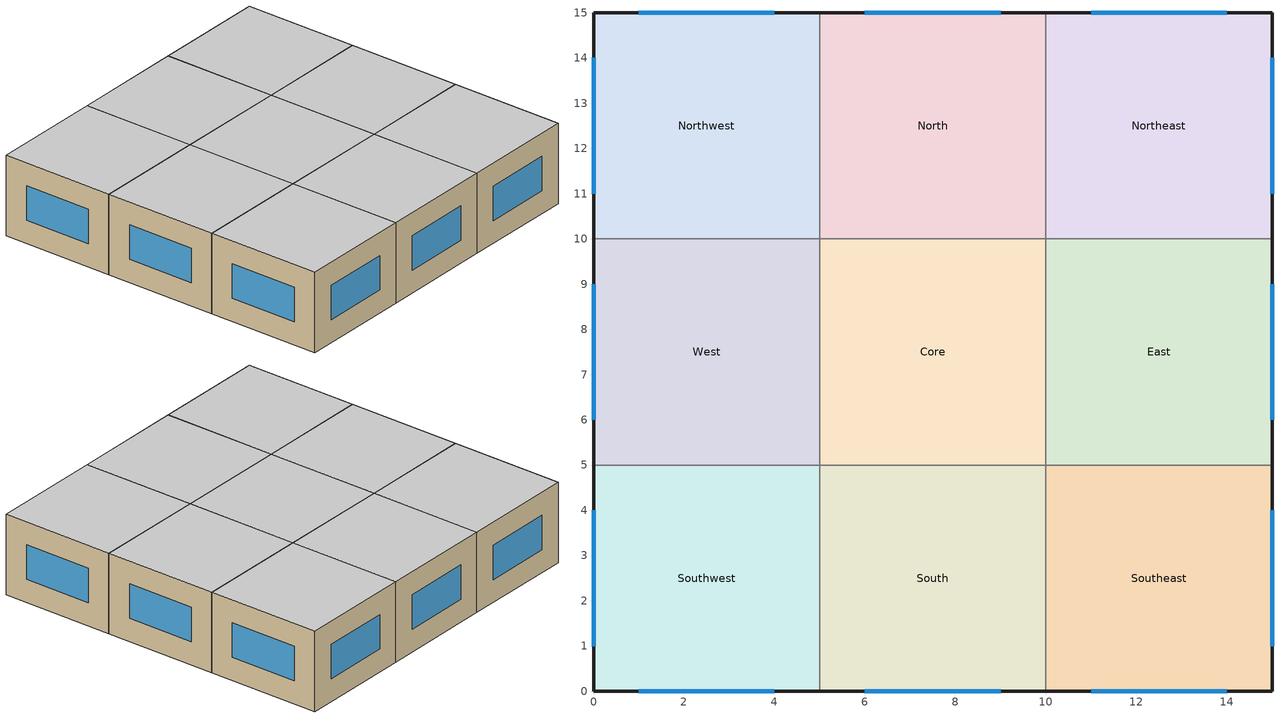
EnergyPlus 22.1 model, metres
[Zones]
Southwest
 floor adiabatic (Exterior Floor): 5,5 5,0 0,0 0,5 z0
 wall outside (Exterior Wall): 0,5 0,0 5,0 z0:3.5
 wall to South (Interior Wall): 5,0 5,5 z0:3.5
 wall to West (Interior Wall): 5,5 0,5 z0:3.5
 window (Exterior Window): 1,0 4,0 / 0,4 0,1 z1:2.5
 ceiling adiabatic (Exterior Roof): 0,5 0,0 5,0 5,5 z3.5
South
 floor adiabatic (Exterior Floor): 10,5 10,0 5,0 5,5 z0
 wall outside (Exterior Wall): 5,0 10,0 z0:3.5
 wall to Southeast (Interior Wall): 10,0 10,5 z0:3.5
 wall to Core (Interior Wall): 10,5 5,5 z0:3.5
 window (Exterior Window): 6,0 9,0 z1:2.5
 ceiling adiabatic (Exterior Roof): 5,5 5,0 10,0 10,5 z3.5
Southeast
 floor adiabatic (Exterior Floor): 15,5 15,0 10,0 10,5 z0
 wall outside (Exterior Wall): 10,0 15,0 15,5 z0:3.5
 wall to East (Interior Wall): 15,5 10,5 z0:3.5
 window (Exterior Window): 11,0 14,0 / 15,1 15,4 z1:2.5
 ceiling adiabatic (Exterior Roof): 10,5 10,0 15,0 15,5 z3.5
West
 floor adiabatic (Exterior Floor): 5,10 5,5 0,5 0,10 z0
 wall outside (Exterior Wall): 0,10 0,5 z0:3.5
 wall to Core (Interior Wall): 5,5 5,10 z0:3.5
 wall to Northwest (Interior Wall): 5,10 0,10 z0:3.5
 window (Exterior Window): 0,9 0,6 z1:2.5
 ceiling adiabatic (Exterior Roof): 0,10 0,5 5,5 5,10 z3.5
Core
 floor adiabatic (Exterior Floor): 10,10 10,5 5,5 5,10 z0
 wall to East (Interior Wall): 10,5 10,10 z0:3.5
 wall to North (Interior Wall): 10,10 5,10 z0:3.5
 ceiling adiabatic (Exterior Roof): 5,10 5,5 10,5 10,10 z3.5
East
 floor adiabatic (Exterior Floor): 15,10 15,5 10,5 10,10 z0
 wall outside (Exterior Wall): 15,5 15,10 z0:3.5
 wall to Northeast (Interior Wall): 15,10 10,10 z0:3.5
 window (Exterior Window): 15,6 15,9 z1:2.5
 ceiling adiabatic (Exterior Roof): 10,10 10,5 15,5 15,10 z3.5
Northwest
 floor adiabatic (Exterior Floor): 5,15 5,10 0,10 0,15 z0
 wall outside (Exterior Wall): 5,15 0,15 0,10 z0:3.5
 wall to North (Interior Wall): 5,10 5,15 z0:3.5
 window (Exterior Window): 4,15 1,15 / 0,14 0,11 z1:2.5
 ceiling adiabatic (Exterior Roof): 0,15 0,10 5,10 5,15 z3.5
North
 floor adiabatic (Exterior Floor): 10,15 10,10 5,10 5,15 z0
 wall outside (Exterior Wall): 10,15 5,15 z0:3.5
 wall to Northeast (Interior Wall): 10,10 10,15 z0:3.5
 window (Exterior Window): 9,15 6,15 z1:2.5
 ceiling adiabatic (Exterior Roof): 5,15 5,10 10,10 10,15 z3.5
Northeast
 floor adiabatic (Exterior Floor): 15,15 15,10 10,10 10,15 z0
 wall outside (Exterior Wall): 15,10 15,15 10,15 z0:3.5
 window (Exterior Window): 15,11 15,14 / 14,15 11,15 z1:2.5
 ceiling adiabatic (Exterior Roof): 10,15 10,10 15,10 15,15 z3.5
[Building]
RubostSOO: North Axis {deg}=0; Terrain=City; Loads Convergence Tolerance Value {W}=0.04; Temperature Convergence Tolerance Value {deltaC}=0.4; Solar Distribution=FullInteriorAndExterior; Maximum Number of Warmup Days=25
[SizingPeriod:WeatherFileDays] Begin Day of Month=1; End Day of Month=30; Day of Week for Start Day=Monday; Use Weather File Daylight Saving Period=Yes; Use Weather File Rain and Snow Indicators=Yes
Name | Begin Month | End Month
Cooling | 7 | 7
Heating | 1 | 1
[Material]
Name | Roughness | Thickness {m} | Conductivity {W/m-K} | Density {kg/m3} | Specific Heat {J/kg-K}
I02 50mm insulation board | MediumRough | 0.0508 | 0.03 | 43 | 1210
G01a 19mm gypsum board | MediumSmooth | 0.019 | 0.16 | 800 | 1090
M11 100mm lightweight concrete | MediumRough | 0.1016 | 0.53 | 1280 | 840
F16 Acoustic tile | MediumSmooth | 0.0191 | 0.06 | 368 | 590
M01 100mm brick | MediumRough | 0.1016 | 0.89 | 1920 | 790
M15 200mm heavyweight concrete | MediumRough | 0.2032 | 1.95 | 2240 | 900
[Material:AirGap]
Name | Thermal Resistance {m2-K/W}
F04 Wall air space resistance | 0.15
F05 Ceiling air space resistance | 0.18
[WindowMaterial:SimpleGlazingSystem]
Double glazed window: U-Factor {W/m2-K}=2; Solar Heat Gain Coefficient=0.5
[Construction]
Exterior Floor: I02 50mm insulation board, M15 200mm heavyweight concrete
Exterior Wall: M01 100mm brick, M15 200mm heavyweight concrete, I02 50mm insulation board, I02 50mm insulation board, F04 Wall air space resistance, G01a 19mm gypsum board
Interior Wall: G01a 19mm gypsum board, F04 Wall air space resistance, G01a 19mm gypsum board
Exterior Roof: M11 100mm lightweight concrete, F05 Ceiling air space resistance, F16 Acoustic tile
Exterior Window: Double glazed window
[Zone] Multiplier=1
Southwest; South; Southeast; West; Core; East; Northwest; North; Northeast
[HVACTemplate:Thermostat]
SetpointThermostat: Heating Setpoint Schedule=Heating Setpoint Schedule; Cooling Setpoint Schedule=Cooling Setpoint Schedule
[HVACTemplate:Zone:VAV] Template VAV System=AHU1; Template Thermostat=SetpointThermostat; Zone Minimum Air Flow Input Method=Constant; Outdoor Air Method=Sum; Outdoor Air Flow Rate per Person {m3/s}=0.003125; Outdoor Air Flow Rate per Zone Floor Area {m3/s-m2}=0.000375; Reheat Coil Type=Gas; Reheat Coil Availability Schedule=reheatCoilSch; Damper Heating Action=Reverse; Maximum Reheat Air Temperature {C}=35; Baseboard Heating Availability Schedule=heatingAvailability; Baseboard Heating Capacity {W}=autosize; Zone Cooling Design Supply Air Temperature Input Method=SystemSupplyAirTemperature; Zone Cooling Design Supply Air Temperature {C}=12.8; Zone Cooling Design Supply Air Temperature Difference {deltaC}=11.11; Zone Heating Design Supply Air Temperature Input Method=SupplyAirTemperature; Zone Heating Design Supply Air Temperature {C}=50; Zone Heating Design Supply Air Temperature Difference {deltaC}=30
Name | Supply Air Maximum Flow Rate {m3/s} | Constant Minimum Air Flow Fraction | Baseboard Heating Type
Southwest | 0.124 | 0 | Electric
South | 0.1 | 0.2 | Electric
Southeast | 0.106 | 0.2 | Electric
West | 0.088 | 0.2 | Electric
Core | 0.047 | 0.2 | None
East | 0.092 | 0.2 | Electric
Northwest | 0.095 | 0.2 | Electric
North | 0.057 | 0.2 | Electric
Northeast | 0.096 | 0.2 | Electric
[HVACTemplate:System:PackagedVAV]
AHU1: System Availability Schedule=ahuSch; Supply Fan Maximum Flow Rate {m3/s}=autosize; Supply Fan Minimum Flow Rate {m3/s}=autosize; Supply Fan Placement=DrawThrough; Supply Fan Total Efficiency=0.7; Supply Fan Delta Pressure {Pa}=300; Supply Fan Motor Efficiency=0.9; Supply Fan Motor in Air Stream Fraction=1; Cooling Coil Type=TwoSpeedDX; Cooling Coil Availability Schedule=coolingAvailability; Cooling Coil Setpoint Schedule=tSaClg; Cooling Coil Design Setpoint {C}=12; Cooling Coil Gross Rated Total Capacity {W}=autosize; Cooling Coil Gross Rated Sensible Heat Ratio=autosize; Cooling Coil Gross Rated COP {W/W}=3; Heating Coil Type=Gas; Heating Coil Availability Schedule=heatingAvailability; Heating Coil Setpoint Schedule=tSaHtg; Heating Coil Design Setpoint {C}=18; Heating Coil Capacity {W}=autosize; Gas Heating Coil Efficiency=0.8; Maximum Outdoor Air Flow Rate {m3/s}=autosize; Minimum Outdoor Air Flow Rate {m3/s}=autosize; Minimum Outdoor Air Control Type=FixedMinimum; Economizer Type=DifferentialEnthalpy; Economizer Lockout=NoLockout; Economizer Maximum Limit Dry-Bulb Temperature {C}=20; Supply Fan Part-Load Power Coefficients=VariableSpeedMotorPressureReset; Night Cycle Control=CycleOnAny; Heat Recovery Type=None; Sensible Heat Recovery Effectiveness=0.7; Latent Heat Recovery Effectiveness=0.65; Cooling Coil Setpoint Reset Type=None; Heating Coil Setpoint Reset Type=None; Dehumidification Control Type=None; Dehumidification Setpoint {percent}=60; Humidifier Type=ElectricSteam; Humidifier Availability Schedule=heatingAvailability; Humidifier Rated Capacity {m3/s}=0.000001; Humidifier Rated Electric Power {W}=autosize; Humidifier Control Zone=Southwest; Humidifier Setpoint {percent}=30; Sizing Option=NonCoincident; Return Fan=Yes; Return Fan Total Efficiency=0.7; Return Fan Delta Pressure {Pa}=300; Return Fan Motor Efficiency=0.9; Return Fan Motor in Air Stream Fraction=1; Return Fan Part-Load Power Coefficients=VariableSpeedMotorPressureReset
[EnergyManagementSystem:Sensor]
Name | Output:Variable or Output:Meter Index Key | Output:Variable or Output:Meter
Zone1DamperPosition | Southwest VAV Reheat | Zone Air Terminal VAV Damper Position
Zone2DamperPosition | South VAV Reheat | Zone Air Terminal VAV Damper Position
Zone3DamperPosition | Southeast VAV Reheat | Zone Air Terminal VAV Damper Position
Zone4DamperPosition | West VAV Reheat | Zone Air Terminal VAV Damper Position
Zone5DamperPosition | Core VAV Reheat | Zone Air Terminal VAV Damper Position
Zone6DamperPosition | East VAV Reheat | Zone Air Terminal VAV Damper Position
Zone7DamperPosition | Northwest VAV Reheat | Zone Air Terminal VAV Damper Position
Zone8DamperPosition | North VAV Reheat | Zone Air Terminal VAV Damper Position
Zone9DamperPosition | Northeast VAV Reheat | Zone Air Terminal VAV Damper Position
OutdoorTemp | Environment | Site Outdoor Air Drybulb Temperature
Zone1FlowRate | Southwest Supply Inlet | System Node Mass Flow Rate
Zone2FlowRate | South Supply Inlet | System Node Mass Flow Rate
Zone3FlowRate | Southeast Supply Inlet | System Node Mass Flow Rate
Zone4FlowRate | West Supply Inlet | System Node Mass Flow Rate
Zone5FlowRate | Core Supply Inlet | System Node Mass Flow Rate
Zone6FlowRate | East Supply Inlet | System Node Mass Flow Rate
Zone7FlowRate | Northwest Supply Inlet | System Node Mass Flow Rate
Zone8FlowRate | North Supply Inlet | System Node Mass Flow Rate
Zone9FlowRate | Northeast Supply Inlet | System Node Mass Flow Rate
[EnergyManagementSystem:Actuator]
Name | Actuated Component Unique | Actuated Component Type | Actuated Component Control Type
occupancy | occupancy | Schedule:Constant | Schedule Value
lightPlug | lightPlug | Schedule:Constant | Schedule Value
ahuSch | ahuSch | Schedule:Constant | Schedule Value
heatingAvailability | heatingAvailability | Schedule:Constant | Schedule Value
coolingAvailability | coolingAvailability | Schedule:Constant | Schedule Value
pressureRise | AHU1 Supply Fan | Fan | Fan Pressure Rise
[EnergyManagementSystem:ProgramCallingManager]
ScheduleGenerator: BeginTimestepBeforePredictor; OccupancySch; LightPlugSch; AHUSch; Heat/CoolAvailabilitySch; ReheatCoilSch
FanPressure: BeginTimestepBeforePredictor; FanPressureControl
[EnergyManagementSystem:Program]
OccupancySch: set firstArrival = 7; set lastArrival = 10; set firstDeparture = 15; set lastDeparture = 18; if (dayOfWeek > 1) && (dayOfWeek < 7); if (currentTime <= firstArrival) || (currentTime >= lastDeparture); set occupancy = 0; elseif (currentTime > firstArrival) && (currentTime < lastArrival); set occupancy = (currentTime - firstArrival)/(lastArrival-firstArrival); elseif (currentTime > firstDeparture) && (currentTime < lastDeparture); set occupancy = 1 - (currentTime - firstDeparture)/(lastDeparture - firstDeparture); else; set occupancy = 1; endif; else; set occupancy = 0; endif
LightPlugSch: set firstArrival = 7; set lastArrival = 10; set firstDeparture = 15; set lastDeparture = 18; set fracOnAfterHours = 0.3; if (dayOfWeek > 1) && (dayOfWeek < 7); if (currentTime <= firstArrival) || (currentTime >= lastDeparture); set lightPlug = fracOnAfterHours; elseif (currentTime > firstArrival) && (currentTime < lastArrival); set handle =  (currentTime - firstArrival)/(lastArrival - firstArrival); set lightPlug = handle*(1 - fracOnAfterHours) + fracOnAfterHours; elseif (currentTime > firstDeparture) && (currentTime < lastDeparture); set handle = 1- (currentTime - firstDeparture)/(lastDeparture - firstDeparture); set lightPlug = handle*(1 - fracOnAfterHours) + fracOnAfterHours; else; set lightPlug = 1; endif; else; set lightPlug = fracOnAfterHours; endif
AHUSch: set firstArrival = 7; set lastArrival = 10; set firstDeparture = 15; set lastDeparture = 18; set warmup = 3; if (dayOfWeek > 1) && (dayOfWeek < 7); if (currentTime <= firstArrival - warmup) || (currentTime >= lastDeparture); set ahuSch = 0; else; set ahuSch = 1; endif; else; set ahuSch = 0; endif
Heat/CoolAvailabilitySch: if (month > 4) && (month < 10); set coolingAvailability = 1; set heatingAvailability = 0; else; set coolingAvailability = 0; set heatingAvailability = 1; endif
FanPressureControl: set mindspSp = 50; set maxdspSp = 250; set trimAmount = 10; set firstArrival = 7; set warmup = 3; if (dayofyear == 1) && (currentTime == firstArrival-warmup); set initialdspSp = 250; endif; set Qmax = (@Max Zone1FlowRate Zone2FlowRate); set Qmax = (@Max Qmax Zone3FlowRate); set Qmax = (@Max Qmax Zone4FlowRate); set Qmax = (@Max Qmax Zone5FlowRate); set Qmax = (@Max Qmax Zone6FlowRate); set Qmax = (@Max Qmax Zone7FlowRate); set Qmax = (@Max Qmax Zone8FlowRate); set Qmax = (@Max Qmax Zone9FlowRate); if (Zone1FlowRate == Qmax); if (Zone1DamperPosition < 0.90); set pressureRise = initialdspSp - trimAmount; else; set pressureRise = initialdspSp + trimAmount; endif; elseif (Zone2FlowRate == Qmax); if (Zone2DamperPosition < 0.90); set pressureRise = initialdspSp - trimAmount; else; set pressureRise = initialdspSp + trimAmount; endif; elseif (Zone3FlowRate == Qmax); if (Zone3DamperPosition < 0.90); set pressureRise = initialdspSp - trimAmount; else; set pressureRise = initialdspSp + trimAmount; endif; elseif (Zone4FlowRate == Qmax); if (Zone4DamperPosition < 0.90); set pressureRise = initialdspSp - trimAmount; else; set pressureRise = initialdspSp + trimAmount; endif; elseif (Zone5FlowRate == Qmax); if (Zone5DamperPosition < 0.90); set pressureRise = initialdspSp - trimAmount; else; set pressureRise = initialdspSp + trimAmount; endif; elseif (Zone6FlowRate == Qmax); if (Zone6DamperPosition < 0.90); set pressureRise = initialdspSp - trimAmount; else; set pressureRise = initialdspSp + trimAmount; endif; elseif (Zone7FlowRate == Qmax); if (Zone7DamperPosition < 0.90); set pressureRise = initialdspSp - trimAmount; else; set pressureRise = initialdspSp + trimAmount; endif; elseif (Zone8FlowRate == Qmax); if (Zone8DamperPosition < 0.90); set pressureRise = initialdspSp - trimAmount; else; set pressureRise = initialdspSp + trimAmount; endif; elseif (Zone9FlowRate == Qmax); if (Zone9DamperPosition < 0.90); set pressureRise = initialdspSp - trimAmount; else; set pressureRise = initialdspSp + trimAmount; endif; endif; set pressureRise = (@MAX mindspSp pressureRise); set pressureRise = (@MIN maxdspSp pressureRise); set initialdspSp = pressureRise
ReheatCoilSch: if (ahuSch == 1) && (heatingAvailability == 1); set reaheatCoilSch = 1; else; set reheatCoilSch = 0; endif
[EnergyManagementSystem:OutputVariable]
DuctStaticPressure: EMS Variable=pressureRise; Type of Data in Variable=Averaged; Update Frequency=SystemTimestep
[Schedule:Compact]
Heating Setpoint Schedule: Through: 12/31, For: Weekdays WinterDesignDay, Until: 04:00, 15.6, Until: 18:00, 22, Until: 24:00, 15.6, For: Saturday, Until: 06:00, 15.6, Until: 17:00, 21, Until: 24:00, 15.6, For: Sunday Holidays AllOtherDays, Until: 24:00, 15.6
Cooling Setpoint Schedule: Through: 12/31, For: Weekdays SummerDesignDay, Until: 04:00, 30, Until: 18:00, 23.5, Until: 24:00, 30, For: Saturday, Until: 06:00, 30, Until: 18:00, 23.5, Until: 24:00, 30, For: Sunday Holidays AllOtherDays, Until: 24:00, 30
[Schedule:Constant]
Name | Hourly Value
occupancy; lightPlug; ahuSch; heatingAvailability; coolingAvailability; reheatCoilSch | 1
tSaHtg; tSaClg | 12
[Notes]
Daylight Saving Period in US
